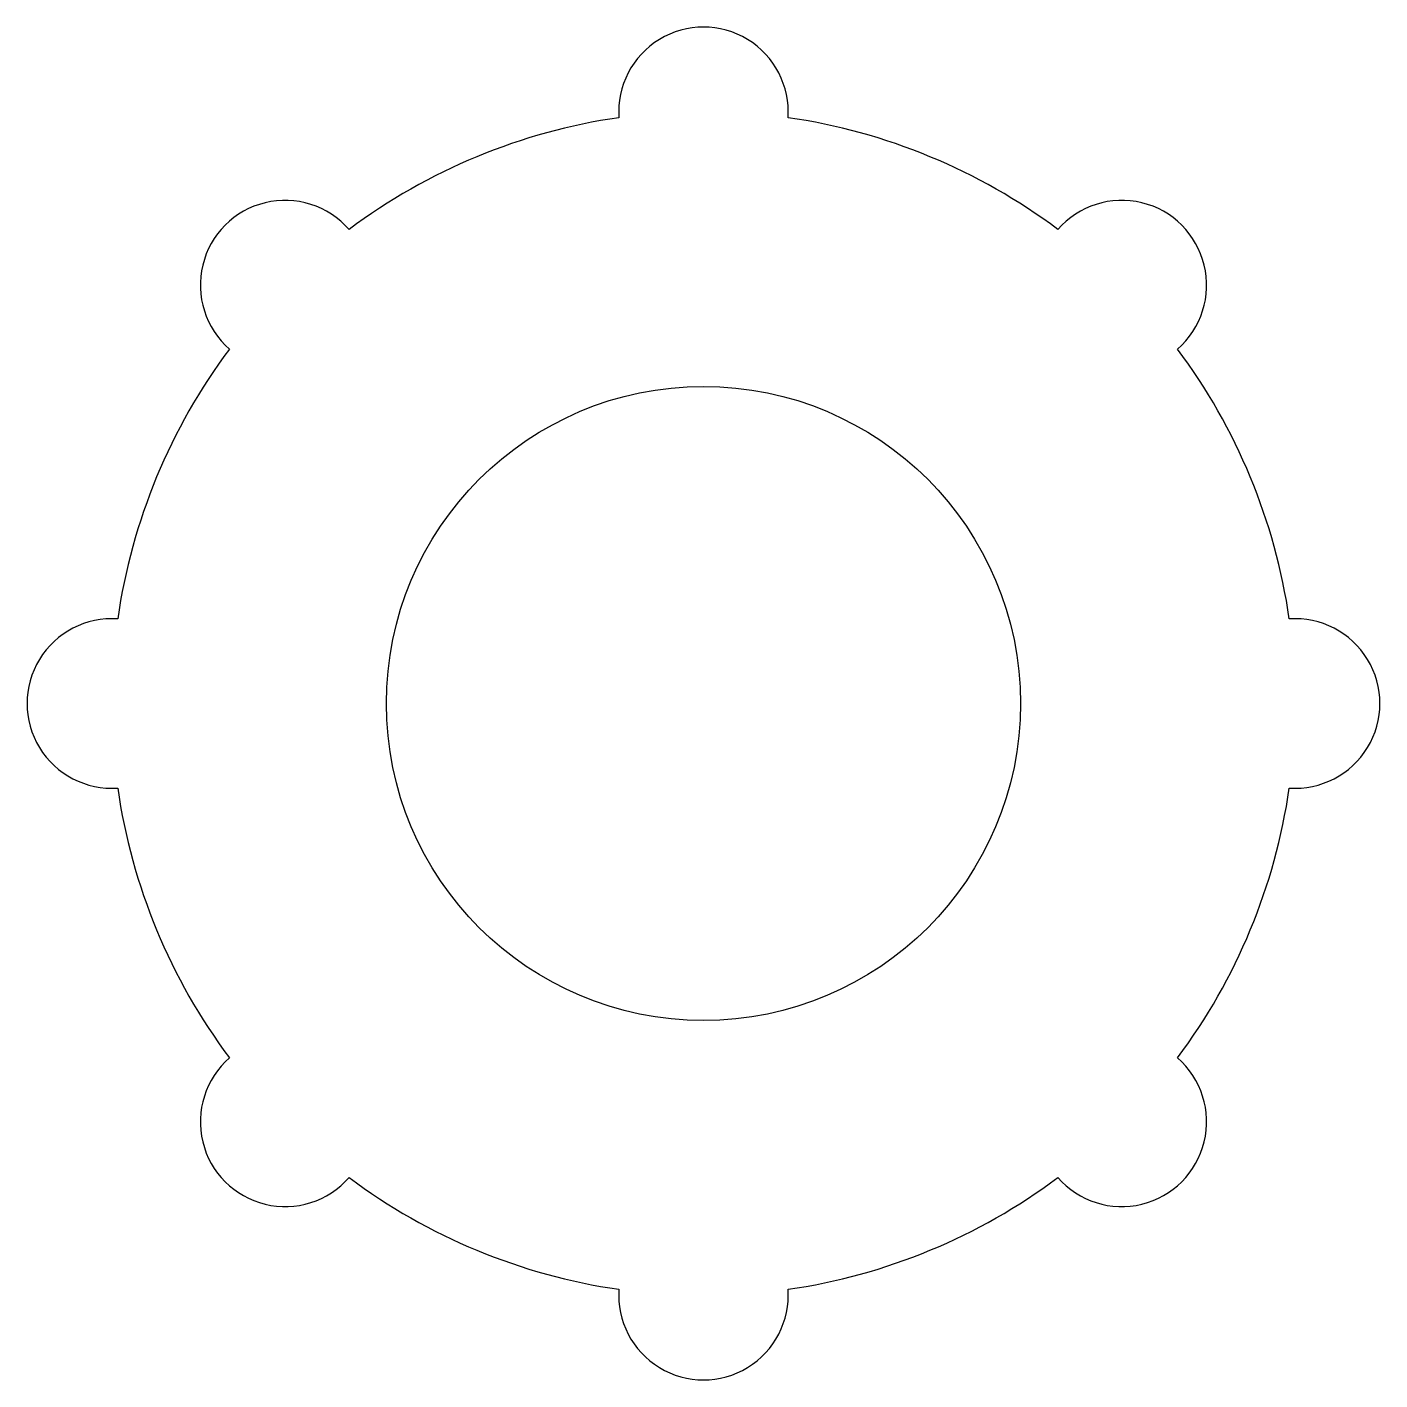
# Model space of a CAD drawing. Extents: x 149.7 to 165.7, y 216.9 to 232.9.
import ezdxf

# ---------------------------------------------------------------- set-up
doc = ezdxf.new("R2010")
doc.units = 0
doc.header["$LTSCALE"] = 15
doc.layers.get('0').update_dxf_attribs({"linetype": 'CONTINUOUS'})

msp = doc.modelspace()

# ---------------------------------------------------------------- linework, layer by layer
at = {"color": 0, "linetype": 'BYBLOCK'}
msp.add_lwpolyline([(150.722, 225.891, 1.071797), (150.722, 223.891, 0.125326), (152.044, 220.699, 1.071797), (153.458, 219.285, 0.125326), (156.65, 217.963, 1.071797), (158.65, 217.963, 0.125326), (161.842, 219.285, 1.071797), (163.256, 220.699, 0.125326), (164.578, 223.891, 1.071797), (164.578, 225.891, 0.125326), (163.256, 229.083, 1.071797), (161.842, 230.497, 0.125326), (158.65, 231.819, 1.071797), (156.65, 231.819, 0.125326), (153.458, 230.497, 1.071797), (152.044, 229.083, 0.125326)], format="xyb", close=True, dxfattribs=at)
msp.add_circle((157.65, 224.891), 3.75, dxfattribs=at)

doc.saveas('drawing.dxf')
